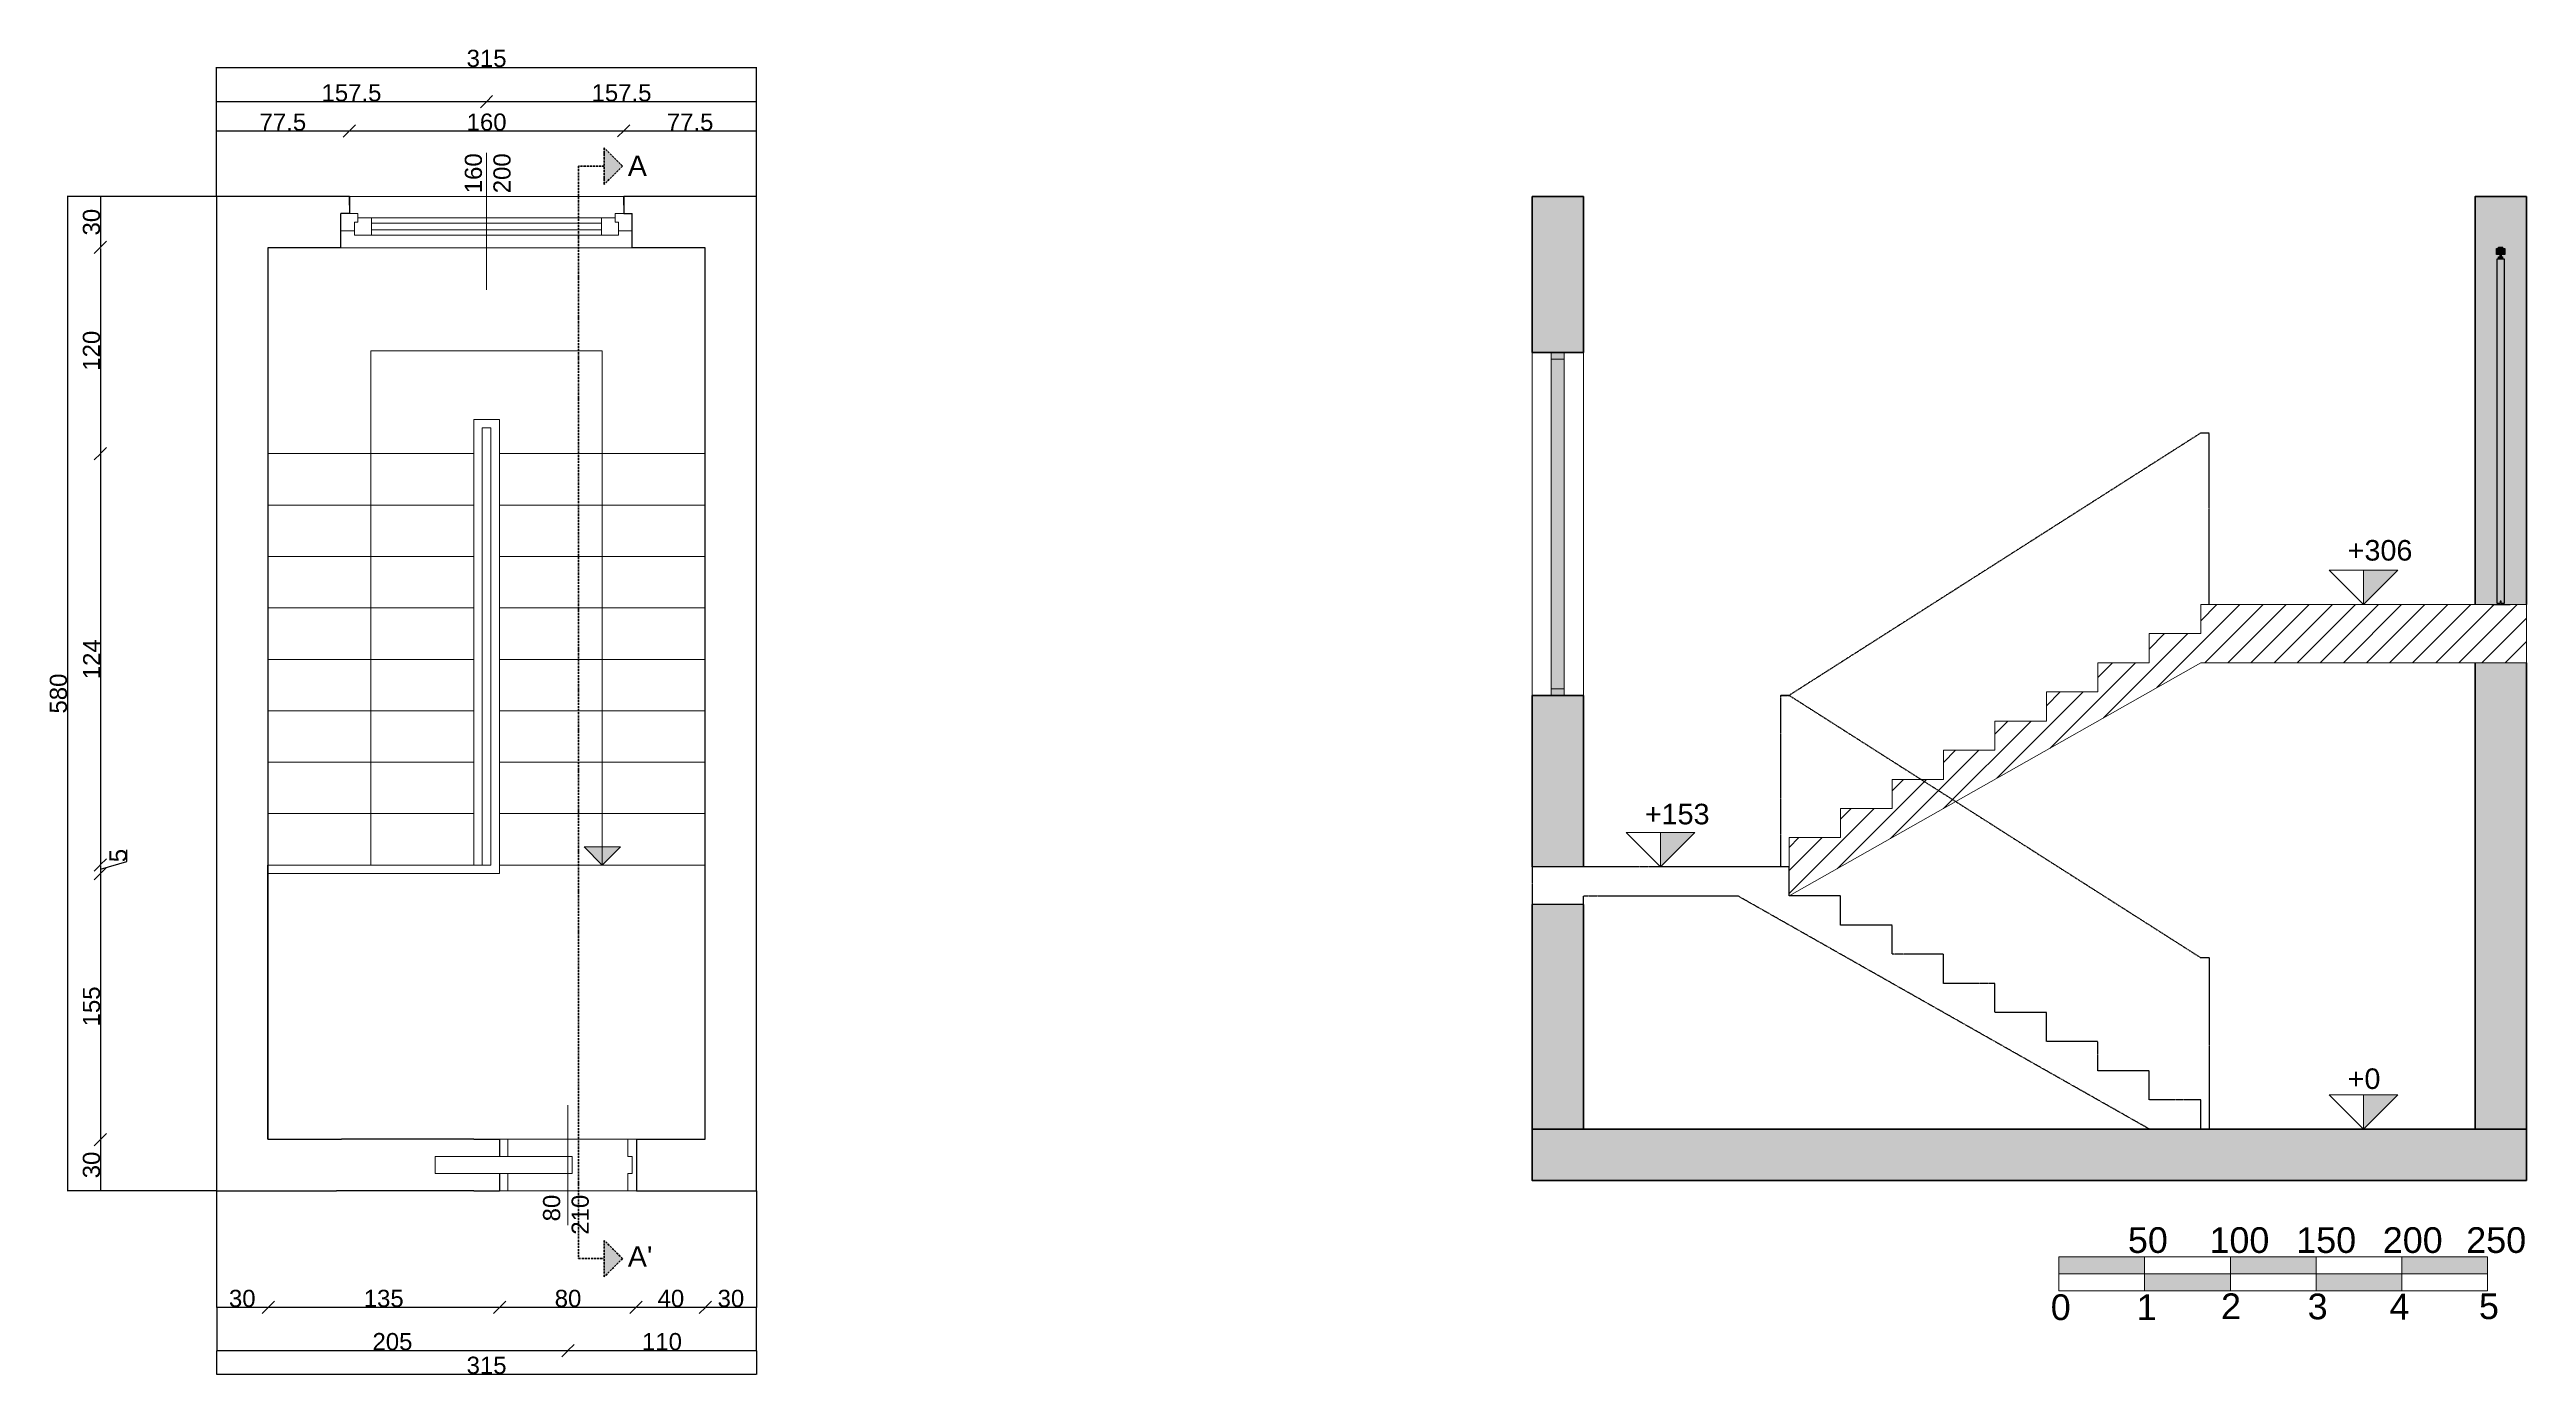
# Model space of a CAD drawing. Header units: millimetres. Extents: x -3181 to 118444, y -2683 to 27005.
# Drawn here: x -3181 to 11265, y 12368 to 20097 of the extents above; entities that cross this region are included whole.
import ezdxf

# ---------------------------------------------------------------- set-up
doc = ezdxf.new("R2010")
doc.units = ezdxf.units.MM
doc.linetypes.add('ACAD_ISO10W100', pattern=[18, 12, -3, 0, -3])
doc.linetypes.add('JIS_02_0.7', pattern=[1.35, 0.75, -0.6])
doc.layers.get('0').update_dxf_attribs({"lineweight": 9})
for name, color, linetype in [('ECLISSE', 7, 'Continuous'), ('porte', 42, 'Continuous'), ('solid', 9, 'Continuous'), ('tratteggiata', 7, 'JIS_02_0.7'), ('vetro', 140, 'Continuous')]:
    doc.layers.add(name, color=color, linetype=linetype)
for name, color, linetype, lineweight in [('linee di sezione', 201, 'ACAD_ISO10W100', 35), ('muri grandi', 7, 'Continuous', 40), ('muri medi 50', 7, 'Continuous', 30)]:
    doc.layers.add(name, color=color, linetype=linetype, lineweight=lineweight)
doc.styles.get("Standard").update_dxf_attribs({"font": 'arial.ttf'})
doc.dimstyles.new('ISO-25', dxfattribs={"dimtxt": 2.5, "dimasz": 2.5, "dimexe": 1.25, "dimexo": 0.625, "dimtad": 1, "dimtxsty": 'Standard', "dimcen": 2.5, "dimadec": 0, "dimazin": 0, "dimtfac": 1, "dimtmove": 0, "dimatfit": 3, "dimfxl": 1, "dimarcsym": 0})

# ---------------------------------------------------------------- blocks, each defined once
blk = doc.blocks.new('*D1')
at = {"color": 0, "lineweight": -2, "transparency": 16777216}
for p, q in [((-2208, 19240), (-2886, 19240)), ((-2884, 19237), (-2884, 18942)), ((-2885, 18940), (-2886, 18940))]:
    blk.add_line(p, q, dxfattribs=at)
at = {"color": 0, "transparency": 16777216}
for points in [[(-2885, 19237), (-2884, 19237), (-2884, 19240)], [(-2885, 18942), (-2884, 18942), (-2884, 18940)]]:
    blk.add_solid(points, dxfattribs=at)
at = {"layer": 'Defpoints', "color": 0, "transparency": 16777216}
for p in [(-2207, 19240), (-2884, 18940), (-2884, 18940)]:
    blk.add_point(p, dxfattribs=at)
at = {"color": 0, "transparency": 16777216, "insert": (-2936, 19090), "char_height": 2.5, "attachment_point": 5, "rotation": 90}
blk.add_mtext('{\\H40x;30}', dxfattribs=at)
blk = doc.blocks.new('*D2')
at = {"color": 0, "lineweight": -2, "transparency": 16777216}
for p, q in [((-2884, 18940), (-2883, 18940)), ((-2884, 18937), (-2884, 17742)), ((-2884, 17740), (-2883, 17740))]:
    blk.add_line(p, q, dxfattribs=at)
at = {"color": 0, "transparency": 16777216}
for points in [[(-2885, 18937), (-2884, 18937), (-2884, 18940)], [(-2885, 17742), (-2884, 17742), (-2884, 17740)]]:
    blk.add_solid(points, dxfattribs=at)
at = {"layer": 'Defpoints', "color": 0, "transparency": 16777216}
for p in [(-2884, 18940), (-2884, 17740), (-2884, 17740)]:
    blk.add_point(p, dxfattribs=at)
at = {"color": 0, "transparency": 16777216, "insert": (-2936, 18340), "char_height": 2.5, "attachment_point": 5, "rotation": 90}
blk.add_mtext('{\\H40x;120}', dxfattribs=at)
blk = doc.blocks.new('*D3')
at = {"color": 0, "lineweight": -2, "transparency": 16777216}
for p, q in [((-2884, 15315), (-2730, 15361)), ((-2884, 15340), (-2883, 15340)), ((-2884, 15337), (-2884, 15292)), ((-2730, 15361), (-2730, 15429)), ((-2884, 15290), (-2883, 15290))]:
    blk.add_line(p, q, dxfattribs=at)
at = {"color": 0, "transparency": 16777216}
for points in [[(-2885, 15337), (-2884, 15337), (-2884, 15340)], [(-2885, 15292), (-2884, 15292), (-2884, 15290)]]:
    blk.add_solid(points, dxfattribs=at)
at = {"layer": 'Defpoints', "color": 0, "transparency": 16777216}
for p in [(-2884, 15340), (-2884, 15290), (-2884, 15290)]:
    blk.add_point(p, dxfattribs=at)
at = {"color": 0, "transparency": 16777216, "insert": (-2781, 15395), "char_height": 2.5, "attachment_point": 5, "rotation": 90}
blk.add_mtext('{\\H40x;5}', dxfattribs=at)
blk = doc.blocks.new('*D4')
at = {"color": 0, "lineweight": -2, "transparency": 16777216}
for p, q in [((-2884, 15290), (-2883, 15290)), ((-2884, 15287), (-2884, 13742)), ((-2884, 13740), (-2883, 13740))]:
    blk.add_line(p, q, dxfattribs=at)
at = {"color": 0, "transparency": 16777216}
for points in [[(-2885, 15287), (-2884, 15287), (-2884, 15290)], [(-2885, 13742), (-2884, 13742), (-2884, 13740)]]:
    blk.add_solid(points, dxfattribs=at)
at = {"layer": 'Defpoints', "color": 0, "transparency": 16777216}
for p in [(-2884, 15290), (-2884, 13740), (-2884, 13740)]:
    blk.add_point(p, dxfattribs=at)
at = {"color": 0, "transparency": 16777216, "insert": (-2936, 14515), "char_height": 2.5, "width": 36.52, "attachment_point": 5, "rotation": 90}
blk.add_mtext('{\\H40x;155}', dxfattribs=at)
blk = doc.blocks.new('*D5')
at = {"color": 0, "lineweight": -2, "transparency": 16777216}
for p, q in [((943, 13439), (943, 12758)), ((643, 12760), (643, 12761)), ((645, 12760), (940, 12760))]:
    blk.add_line(p, q, dxfattribs=at)
at = {"color": 0, "transparency": 16777216}
for points in [[(645, 12760), (645, 12759), (643, 12760)], [(940, 12760), (940, 12759), (943, 12760)]]:
    blk.add_solid(points, dxfattribs=at)
at = {"layer": 'Defpoints', "color": 0, "transparency": 16777216}
for p in [(943, 13440), (643, 12760), (943, 12760)]:
    blk.add_point(p, dxfattribs=at)
at = {"color": 0, "transparency": 16777216, "insert": (793, 12811), "char_height": 2.5, "attachment_point": 5}
blk.add_mtext('{\\H40x;30}', dxfattribs=at)
blk = doc.blocks.new('*D6')
at = {"color": 0, "lineweight": -2, "transparency": 16777216}
for p, q in [((-2207, 13439), (-2207, 12758)), ((-2205, 12760), (-1910, 12760)), ((-1907, 12760), (-1907, 12761))]:
    blk.add_line(p, q, dxfattribs=at)
at = {"color": 0, "transparency": 16777216}
for points in [[(-2205, 12760), (-2205, 12759), (-2207, 12760)], [(-1910, 12760), (-1910, 12759), (-1907, 12760)]]:
    blk.add_solid(points, dxfattribs=at)
at = {"layer": 'Defpoints', "color": 0, "transparency": 16777216}
for p in [(-2207, 13440), (-1907, 12760), (-1907, 12760)]:
    blk.add_point(p, dxfattribs=at)
at = {"color": 0, "transparency": 16777216, "insert": (-2057, 12811), "char_height": 2.5, "attachment_point": 5}
blk.add_mtext('{\\H40x;30}', dxfattribs=at)
blk = doc.blocks.new('*D7')
at = {"color": 0, "lineweight": -2, "transparency": 16777216}
for p, q in [((-2207, 19622), (-2207, 19623)), ((-2205, 19622), (-1435, 19622)), ((-1432, 19622), (-1432, 19623))]:
    blk.add_line(p, q, dxfattribs=at)
at = {"color": 0, "transparency": 16777216}
for points in [[(-2205, 19622), (-2205, 19621), (-2207, 19622)], [(-1435, 19622), (-1435, 19621), (-1432, 19622)]]:
    blk.add_solid(points, dxfattribs=at)
at = {"layer": 'Defpoints', "color": 0, "transparency": 16777216}
for p in [(-2207, 19622), (-1432, 19622), (-1432, 19622)]:
    blk.add_point(p, dxfattribs=at)
at = {"color": 0, "transparency": 16777216, "insert": (-1820, 19673), "char_height": 2.5, "attachment_point": 5}
blk.add_mtext('{\\H40x;77.5}', dxfattribs=at)
blk = doc.blocks.new('*D8')
at = {"color": 0, "lineweight": -2, "transparency": 16777216}
for p, q in [((-1432, 19622), (-1432, 19623)), ((-1430, 19622), (165, 19622)), ((168, 19622), (168, 19623))]:
    blk.add_line(p, q, dxfattribs=at)
at = {"color": 0, "transparency": 16777216}
for points in [[(-1430, 19622), (-1430, 19621), (-1432, 19622)], [(165, 19622), (165, 19621), (168, 19622)]]:
    blk.add_solid(points, dxfattribs=at)
at = {"layer": 'Defpoints', "color": 0, "transparency": 16777216}
for p in [(-1432, 19622), (168, 19622), (168, 19622)]:
    blk.add_point(p, dxfattribs=at)
at = {"color": 0, "transparency": 16777216, "insert": (-632, 19673), "char_height": 2.5, "attachment_point": 5}
blk.add_mtext('{\\H40x;160}', dxfattribs=at)
blk = doc.blocks.new('*D9')
at = {"color": 0, "lineweight": -2, "transparency": 16777216}
for p, q in [((168, 19622), (168, 19623)), ((170, 19622), (940, 19622)), ((943, 19240), (943, 19623))]:
    blk.add_line(p, q, dxfattribs=at)
at = {"color": 0, "transparency": 16777216}
for points in [[(170, 19622), (170, 19621), (168, 19622)], [(940, 19622), (940, 19621), (943, 19622)]]:
    blk.add_solid(points, dxfattribs=at)
at = {"layer": 'Defpoints', "color": 0, "transparency": 16777216}
for p in [(168, 19622), (943, 19622), (943, 19240)]:
    blk.add_point(p, dxfattribs=at)
at = {"color": 0, "transparency": 16777216, "insert": (555, 19673), "char_height": 2.5, "attachment_point": 5}
blk.add_mtext('{\\H40x;77.5}', dxfattribs=at)
blk = doc.blocks.new('*D10')
at = {"color": 0, "lineweight": -2, "transparency": 16777216}
for p, q in [((-2207, 19622), (-2207, 19794)), ((-2205, 19793), (-635, 19793)), ((-632, 19793), (-632, 19794))]:
    blk.add_line(p, q, dxfattribs=at)
at = {"color": 0, "transparency": 16777216}
for points in [[(-2205, 19793), (-2205, 19792), (-2207, 19793)], [(-635, 19793), (-635, 19792), (-632, 19793)]]:
    blk.add_solid(points, dxfattribs=at)
at = {"layer": 'Defpoints', "color": 0, "transparency": 16777216}
for p in [(-632, 19793), (-632, 19793), (-2207, 19622)]:
    blk.add_point(p, dxfattribs=at)
at = {"color": 0, "transparency": 16777216, "insert": (-1420, 19844), "char_height": 2.5, "attachment_point": 5}
blk.add_mtext('{\\H40x;157.5}', dxfattribs=at)
blk = doc.blocks.new('*D11')
at = {"color": 0, "lineweight": -2, "transparency": 16777216}
for p, q in [((-632, 19793), (-632, 19794)), ((-630, 19793), (940, 19793)), ((943, 19240), (943, 19794))]:
    blk.add_line(p, q, dxfattribs=at)
at = {"color": 0, "transparency": 16777216}
for points in [[(-630, 19793), (-630, 19792), (-632, 19793)], [(940, 19793), (940, 19792), (943, 19793)]]:
    blk.add_solid(points, dxfattribs=at)
at = {"layer": 'Defpoints', "color": 0, "transparency": 16777216}
for p in [(-632, 19793), (943, 19793), (943, 19240)]:
    blk.add_point(p, dxfattribs=at)
at = {"color": 0, "transparency": 16777216, "insert": (155, 19844), "char_height": 2.5, "attachment_point": 5}
blk.add_mtext('{\\H40x;157.5}', dxfattribs=at)
blk = doc.blocks.new('*D12')
at = {"color": 0, "lineweight": -2, "transparency": 16777216}
for p, q in [((-2207, 19240), (-2207, 19994)), ((-2205, 19993), (940, 19993)), ((943, 19240), (943, 19994))]:
    blk.add_line(p, q, dxfattribs=at)
at = {"color": 0, "transparency": 16777216}
for points in [[(-2205, 19994), (-2205, 19993), (-2207, 19993)], [(940, 19994), (940, 19993), (943, 19993)]]:
    blk.add_solid(points, dxfattribs=at)
at = {"layer": 'Defpoints', "color": 0, "transparency": 16777216}
for p in [(943, 19993), (-2207, 19240), (943, 19240)]:
    blk.add_point(p, dxfattribs=at)
at = {"color": 0, "transparency": 16777216, "insert": (-632, 20045), "char_height": 2.5, "attachment_point": 5}
blk.add_mtext('{\\H40x;315}', dxfattribs=at)
blk = doc.blocks.new('*D13')
at = {"color": 0, "lineweight": -2, "transparency": 16777216}
for p, q in [((-2884, 17740), (-2883, 17740)), ((-2884, 17737), (-2884, 15342)), ((-2884, 15340), (-2883, 15340))]:
    blk.add_line(p, q, dxfattribs=at)
at = {"color": 0, "transparency": 16777216}
for points in [[(-2885, 17737), (-2884, 17737), (-2884, 17740)], [(-2885, 15342), (-2884, 15342), (-2884, 15340)]]:
    blk.add_solid(points, dxfattribs=at)
at = {"layer": 'Defpoints', "color": 0, "transparency": 16777216}
for p in [(-2884, 17740), (-2884, 15340), (-2884, 15340)]:
    blk.add_point(p, dxfattribs=at)
at = {"color": 0, "transparency": 16777216, "insert": (-2935, 16540), "char_height": 2.5, "attachment_point": 5, "rotation": 90}
blk.add_mtext('{\\H40x;124}', dxfattribs=at)
blk = doc.blocks.new('*D14')
at = {"color": 0, "lineweight": -2, "transparency": 16777216}
for p, q in [((-2884, 13740), (-2883, 13740)), ((-2884, 13737), (-2884, 13442)), ((-2208, 13440), (-2886, 13440))]:
    blk.add_line(p, q, dxfattribs=at)
at = {"color": 0, "transparency": 16777216}
for points in [[(-2885, 13737), (-2884, 13737), (-2884, 13740)], [(-2885, 13442), (-2884, 13442), (-2884, 13440)]]:
    blk.add_solid(points, dxfattribs=at)
at = {"layer": 'Defpoints', "color": 0, "transparency": 16777216}
for p in [(-2884, 13740), (-2884, 13440), (-2207, 13440)]:
    blk.add_point(p, dxfattribs=at)
at = {"color": 0, "transparency": 16777216, "insert": (-2936, 13590), "char_height": 2.5, "attachment_point": 5, "rotation": 90}
blk.add_mtext('{\\H40x;30}', dxfattribs=at)
blk = doc.blocks.new('*D15')
at = {"color": 0, "lineweight": -2, "transparency": 16777216}
for p, q in [((-1907, 12760), (-1907, 12761)), ((-1905, 12760), (-560, 12760)), ((-557, 12760), (-557, 12761))]:
    blk.add_line(p, q, dxfattribs=at)
at = {"color": 0, "transparency": 16777216}
for points in [[(-1905, 12760), (-1905, 12759), (-1907, 12760)], [(-560, 12760), (-560, 12759), (-557, 12760)]]:
    blk.add_solid(points, dxfattribs=at)
at = {"layer": 'Defpoints', "color": 0, "transparency": 16777216}
for p in [(-1907, 12760), (-557, 12760), (-557, 12760)]:
    blk.add_point(p, dxfattribs=at)
at = {"color": 0, "transparency": 16777216, "insert": (-1232, 12811), "char_height": 2.5, "attachment_point": 5}
blk.add_mtext('{\\H40x;135}', dxfattribs=at)
blk = doc.blocks.new('*D16')
at = {"color": 0, "lineweight": -2, "transparency": 16777216}
for p, q in [((-557, 12760), (-557, 12761)), ((-555, 12760), (240, 12760)), ((243, 12760), (243, 12761))]:
    blk.add_line(p, q, dxfattribs=at)
at = {"color": 0, "transparency": 16777216}
for points in [[(-555, 12760), (-555, 12759), (-557, 12760)], [(240, 12760), (240, 12759), (243, 12760)]]:
    blk.add_solid(points, dxfattribs=at)
at = {"layer": 'Defpoints', "color": 0, "transparency": 16777216}
for p in [(-557, 12760), (243, 12760), (243, 12760)]:
    blk.add_point(p, dxfattribs=at)
at = {"color": 0, "transparency": 16777216, "insert": (-157, 12811), "char_height": 2.5, "attachment_point": 5}
blk.add_mtext('{\\H40x;80}', dxfattribs=at)
blk = doc.blocks.new('*D17')
at = {"color": 0, "lineweight": -2, "transparency": 16777216}
for p, q in [((243, 12760), (243, 12761)), ((245, 12760), (640, 12760)), ((643, 12760), (643, 12761))]:
    blk.add_line(p, q, dxfattribs=at)
at = {"color": 0, "transparency": 16777216}
for points in [[(245, 12760), (245, 12759), (243, 12760)], [(640, 12760), (640, 12759), (643, 12760)]]:
    blk.add_solid(points, dxfattribs=at)
at = {"layer": 'Defpoints', "color": 0, "transparency": 16777216}
for p in [(243, 12760), (643, 12760), (643, 12760)]:
    blk.add_point(p, dxfattribs=at)
at = {"color": 0, "transparency": 16777216, "insert": (443, 12811), "char_height": 2.5, "attachment_point": 5}
blk.add_mtext('{\\H40x;40}', dxfattribs=at)
blk = doc.blocks.new('*D89')
at = {"color": 0, "lineweight": -2, "transparency": 16777216}
for p, q in [((-2208, 19240), (-3078, 19240)), ((-3077, 19237), (-3077, 13442)), ((-2208, 13440), (-3078, 13440))]:
    blk.add_line(p, q, dxfattribs=at)
at = {"color": 0, "transparency": 16777216}
for points in [[(-3078, 19237), (-3077, 19237), (-3077, 19240)], [(-3078, 13442), (-3077, 13442), (-3077, 13440)]]:
    blk.add_solid(points, dxfattribs=at)
at = {"layer": 'Defpoints', "color": 0, "transparency": 16777216}
for p in [(-2207, 19240), (-3077, 13440), (-2207, 13440)]:
    blk.add_point(p, dxfattribs=at)
at = {"color": 0, "transparency": 16777216, "insert": (-3129, 16340), "char_height": 2.5, "attachment_point": 5, "rotation": 90}
blk.add_mtext('{\\H40x;580}', dxfattribs=at)
blk = doc.blocks.new('*D90')
at = {"color": 0, "lineweight": -2, "transparency": 16777216}
for p, q in [((-2205, 12758), (-2205, 12506)), ((-2202, 12507), (-160, 12507)), ((-157, 12508), (-157, 12508))]:
    blk.add_line(p, q, dxfattribs=at)
at = {"color": 0, "transparency": 16777216}
for points in [[(-2202, 12507), (-2202, 12507), (-2205, 12507)], [(-160, 12507), (-160, 12507), (-157, 12507)]]:
    blk.add_solid(points, dxfattribs=at)
at = {"layer": 'Defpoints', "color": 0, "transparency": 16777216}
for p in [(-2205, 12759), (-157, 12507), (-157, 12507)]:
    blk.add_point(p, dxfattribs=at)
at = {"color": 0, "transparency": 16777216, "insert": (-1181, 12559), "char_height": 2.5, "attachment_point": 5}
blk.add_mtext('{\\H40x;205}', dxfattribs=at)
blk = doc.blocks.new('*D91')
at = {"color": 0, "lineweight": -2, "transparency": 16777216}
for p, q in [((940, 12759), (940, 12506)), ((-157, 12508), (-157, 12508)), ((-155, 12507), (938, 12507))]:
    blk.add_line(p, q, dxfattribs=at)
at = {"color": 0, "transparency": 16777216}
for points in [[(-155, 12507), (-155, 12507), (-157, 12507)], [(938, 12507), (938, 12507), (940, 12507)]]:
    blk.add_solid(points, dxfattribs=at)
at = {"layer": 'Defpoints', "color": 0, "transparency": 16777216}
for p in [(940, 12760), (-157, 12507), (940, 12507)]:
    blk.add_point(p, dxfattribs=at)
at = {"color": 0, "transparency": 16777216, "insert": (391, 12559), "char_height": 2.5, "attachment_point": 5}
blk.add_mtext('{\\H40x;110}', dxfattribs=at)
blk = doc.blocks.new('*D92')
at = {"color": 0, "lineweight": -2, "transparency": 16777216}
for p, q in [((-2207, 12506), (-2207, 12368)), ((943, 12506), (943, 12368)), ((-2205, 12369), (940, 12369))]:
    blk.add_line(p, q, dxfattribs=at)
at = {"color": 0, "transparency": 16777216}
for points in [[(-2205, 12370), (-2205, 12369), (-2207, 12369)], [(940, 12370), (940, 12369), (943, 12369)]]:
    blk.add_solid(points, dxfattribs=at)
at = {"layer": 'Defpoints', "color": 0, "transparency": 16777216}
for p in [(-2207, 12507), (943, 12507), (943, 12369)]:
    blk.add_point(p, dxfattribs=at)
at = {"color": 0, "transparency": 16777216, "insert": (-632, 12421), "char_height": 2.5, "attachment_point": 5}
blk.add_mtext('{\\H40x;315}', dxfattribs=at)

msp = doc.modelspace()

# ---------------------------------------------------------------- hatches: boundary and pattern name
h = msp.add_hatch(color=256)
h.dxf.hatch_style = 1
h.paths.add_polyline_path([(11139.291, 18936.597), (11091.291, 18936.597), (11091.291, 18901.097), (11122.466, 18901.097), (11139.291, 18901.097)])
h.paths.add_polyline_path([(11127.791, 18944.597), (11116.291, 18944.597), (11102.791, 18944.597), (11102.791, 18936.597), (11127.791, 18936.597)])
h.paths.add_polyline_path([(11119.291, 18901.097), (11111.291, 18901.097), (11111.291, 18888.597), (11119.291, 18888.597)])
h.paths.add_polyline_path([(11127.791, 18888.597), (11102.791, 18888.597), (11102.791, 18876.597), (11127.791, 18876.597)])
h = msp.add_hatch(color=256)
h.dxf.hatch_style = 1
h.paths.add_polyline_path([(10515.291, 17059.597), (10315.291, 17059.597), (10315.291, 16859.597)])
h = msp.add_hatch()
h.set_pattern_fill('ANSI31', color=256, scale=30)
h.set_pattern_definition([(45, (-33708.18, 1305.98), (-67.35192, 67.35192), [])])
h.paths.add_polyline_path([(11265.291, 16859.597), (9365.291, 16859.597), (9365.291, 16689.597), (9065.291, 16689.597), (9065.291, 16519.597), (8765.291, 16519.597), (8765.291, 16349.597), (8465.291, 16349.597), (8465.291, 16179.597), (8165.291, 16179.597), (8165.291, 16009.597), (7865.291, 16009.597), (7865.291, 15839.597), (7733.918, 15839.597), (7936.917, 15710.185), (9365.291, 16519.597), (11265.291, 16519.597)])
h.paths.add_polyline_path([(7936.917, 15710.185), (7733.918, 15839.597), (7565.291, 15839.597), (7565.291, 15669.597), (7265.291, 15669.597), (7265.291, 15499.597), (6965.291, 15499.597), (6965.291, 15329.597), (6965.291, 15159.597)])
h = msp.add_hatch(color=256)
h.dxf.hatch_style = 1
h.paths.add_polyline_path([(6415.291, 15529.597), (6215.291, 15529.597), (6215.291, 15329.597)])
h = msp.add_hatch(color=256)
h.dxf.hatch_style = 1
h.paths.add_polyline_path([(42.727, 15339.597), (148.793, 15445.663), (42.727, 15445.663), (-63.339, 15445.663)])
h = msp.add_hatch(color=256)
h.dxf.hatch_style = 1
h.paths.add_polyline_path([(10515.291, 13999.597), (10315.291, 13999.597), (10315.291, 13799.597)])
h = msp.add_hatch(color=256)
h.dxf.hatch_style = 1
h.paths.add_polyline_path([(9038.491, 13055.007), (8538.491, 13055.007), (8538.491, 12955.007), (9038.491, 12955.007)])
h.paths.add_polyline_path([(9538.491, 12955.007), (9038.491, 12955.007), (9038.491, 12855.007), (9538.491, 12855.007)])
h.paths.add_polyline_path([(10038.491, 13055.007), (9538.491, 13055.007), (9538.491, 12955.007), (10038.491, 12955.007)])
h.paths.add_polyline_path([(10538.491, 12955.007), (10038.491, 12955.007), (10038.491, 12855.007), (10538.491, 12855.007)])
h.paths.add_polyline_path([(11038.491, 13055.007), (10538.491, 13055.007), (10538.491, 12955.007), (11038.491, 12955.007)])
at = {"layer": 'linee di sezione'}
h = msp.add_hatch(color=256, dxfattribs=at)
h.dxf.hatch_style = 1
h.paths.add_polyline_path([(160.711, 19416.702), (54.645, 19522.768), (54.645, 19416.702), (54.645, 19310.636)])
h = msp.add_hatch(color=256, dxfattribs=at)
h.dxf.hatch_style = 1
h.paths.add_polyline_path([(160.711, 13044.037), (54.645, 13150.103), (54.645, 13044.037), (54.645, 12937.971)])
at = {"layer": 'porte'}
h = msp.add_hatch(color=256, dxfattribs=at)
h.dxf.hatch_style = 1
h.paths.add_polyline_path([(11095.291, 18876.597), (11095.291, 16864.597), (11111.991, 16864.597), (11111.991, 16879.607), (11118.591, 16879.607), (11118.591, 16864.597), (11135.291, 16864.597), (11135.291, 18876.597)])
h = msp.add_hatch(color=256, dxfattribs=at)
h.dxf.hatch_style = 1
h.paths.add_polyline_path([(5577.176, 18329.597), (5577.176, 18291.482), (5653.406, 18291.482), (5653.406, 18329.597)])
h.paths.add_polyline_path([(5653.406, 16329.597), (5653.406, 16367.711), (5577.176, 16367.711), (5577.176, 16329.597)])
at = {"layer": 'solid'}
h = msp.add_hatch(color=256, dxfattribs=at)
h.dxf.hatch_style = 1
h.paths.add_polyline_path([(5465.291, 18329.597), (5765.291, 18329.597), (5765.291, 19239.597), (5465.291, 19239.597)])
h.paths.add_polyline_path([(5765.291, 16329.597), (5465.291, 16329.597), (5465.291, 15329.597), (5765.291, 15329.597)])
h.paths.add_polyline_path([(5465.291, 13799.597), (5765.291, 13799.597), (5765.291, 15109.597), (5465.291, 15109.597)])
h.paths.add_polyline_path([(11265.291, 13499.597), (11265.291, 13799.597), (10965.291, 13799.597), (9365.291, 13799.597), (9065.291, 13799.597), (5465.291, 13799.597), (5465.291, 13499.597)])
h = msp.add_hatch(color=256, dxfattribs=at)
h.dxf.hatch_style = 1
h.paths.add_polyline_path([(10965.291, 16859.597), (11265.291, 16859.597), (11265.291, 19239.597), (10965.291, 19239.597)])
h.paths.add_polyline_path([(11111.991, 16864.597), (11111.991, 16879.607), (11118.591, 16879.607), (11118.591, 16864.597), (11135.291, 16864.597), (11135.291, 18876.597), (11095.291, 18876.597), (11095.291, 16864.597)], flags=16)
h = msp.add_hatch(color=256, dxfattribs=at)
h.dxf.hatch_style = 1
h.paths.add_polyline_path([(11265.291, 16519.597), (10965.291, 16519.597), (10965.291, 13799.597), (11265.291, 13799.597)])
at = {"layer": 'vetro'}
h = msp.add_hatch(color=256, dxfattribs=at)
h.dxf.hatch_style = 1
h.paths.add_polyline_path([(5653.406, 18291.482), (5577.176, 18291.482), (5577.176, 16367.711), (5653.406, 16367.711)])

# ---------------------------------------------------------------- linework, layer by layer
for p, q in [((-1382.273, 19139.597), (-1432.273, 19139.597)), ((-1382.273, 19089.597), (-1402.273, 19089.597)), ((-1402.273, 19089.597), (-1402.273, 19039.597)), ((-1382.273, 19139.597), (-1382.273, 19089.597)), ((-1382.273, 19114.597), (117.727, 19114.597)), ((-1302.273, 19114.597), (-1302.273, 19014.597)), ((-1302.273, 19084.597), (37.727, 19084.597)), ((37.727, 19114.597), (37.727, 19014.597)), ((117.727, 19139.597), (117.727, 19089.597)), ((117.727, 19139.597), (167.727, 19139.597)), ((117.727, 19089.597), (137.727, 19089.597)), ((137.727, 19089.597), (137.727, 19039.597)), ((-1402.273, 19039.597), (-1482.273, 19039.597)), ((-1402.273, 19039.597), (-1402.273, 19014.597)), ((-1402.273, 19014.597), (137.727, 19014.597)), ((-1302.273, 19044.597), (37.727, 19044.597)), ((137.727, 19039.597), (217.727, 19039.597)), ((137.727, 19039.597), (137.727, 19014.597)), ((-1307.273, 15339.597), (-1307.273, 18339.597)), ((-1307.273, 18339.597), (42.727, 18339.597)), ((42.727, 18339.597), (42.727, 15339.597)), ((-557.273, 17939.597), (-707.273, 17939.597)), ((-707.273, 17939.597), (-707.273, 17739.597)), ((-557.273, 15289.597), (-557.273, 17939.597)), ((-657.273, 15339.597), (-657.273, 17889.597)), ((-657.273, 17889.597), (-607.273, 17889.597)), ((-607.273, 17889.597), (-607.273, 15339.597)), ((-707.273, 17739.597), (-1907.273, 17739.597)), ((-707.273, 17439.597), (-707.273, 17739.597)), ((642.727, 17739.597), (-557.273, 17739.597)), ((-707.273, 17439.597), (-1907.273, 17439.597)), ((-707.273, 17139.597), (-707.273, 17439.597)), ((642.727, 17439.597), (-557.273, 17439.597)), ((-707.273, 17139.597), (-1907.273, 17139.597)), ((-707.273, 16839.597), (-707.273, 17139.597)), ((642.727, 17139.597), (-557.273, 17139.597)), ((-707.273, 16539.597), (-1907.273, 16539.597)), ((-707.273, 16239.597), (-707.273, 16539.597)), ((642.727, 16539.597), (-557.273, 16539.597)), ((-707.273, 16239.597), (-1907.273, 16239.597)), ((-707.273, 15939.597), (-707.273, 16239.597)), ((642.727, 16239.597), (-557.273, 16239.597)), ((-1907.273, 15939.597), (-707.273, 15939.597)), ((-707.273, 15939.597), (-707.273, 15639.597)), ((-557.273, 15939.597), (642.727, 15939.597)), ((-707.273, 15639.597), (-1907.273, 15639.597)), ((-707.273, 15339.597), (-707.273, 15639.597)), ((642.727, 15639.597), (-557.273, 15639.597)), ((-1907.273, 15339.597), (-707.273, 15339.597)), ((-707.273, 15339.597), (-607.273, 15339.597)), ((-557.273, 15339.597), (642.727, 15339.597)), ((-557.273, 13739.597), (242.727, 13739.597)), ((-507.273, 13739.597), (-507.273, 13639.597)), ((242.727, 13739.597), (192.727, 13739.597)), ((192.727, 13739.597), (192.727, 13639.597)), ((-132.273, 13639.597), (-932.273, 13639.597)), ((-932.273, 13639.597), (-932.273, 13539.597)), ((-557.273, 13639.597), (-507.273, 13639.597)), ((-132.273, 13539.597), (-132.273, 13639.597)), ((192.727, 13639.597), (217.727, 13639.597)), ((217.727, 13639.597), (217.727, 13539.597)), ((-932.273, 13539.597), (-132.273, 13539.597)), ((-507.273, 13439.597), (-507.273, 13539.597)), ((217.727, 13539.597), (192.727, 13539.597)), ((192.727, 13539.597), (192.727, 13439.597))]:
    msp.add_line(p, q)
for points in [[(-632.273, 19494.597), (-632.273, 18694.597)], [(167.727, 19239.597), (-1432.273, 19239.597)], [(217.727, 18939.597), (-1482.273, 18939.597)], [(11122.466, 18901.097), (11091.291, 18901.097)], [(11095.291, 16864.597), (11095.291, 18876.597), (11135.291, 18876.597), (11135.291, 16864.597), (11118.591, 16864.597), (11118.591, 16879.607), (11111.991, 16879.607), (11111.991, 16864.597), (11095.291, 16864.597)], [(11122.466, 18901.097), (11139.291, 18901.097)], [(5465.291, 18329.597), (5465.291, 16329.597)], [(5577.176, 18329.597), (5577.176, 18291.482), (5653.406, 18291.482), (5653.406, 18329.597)], [(5577.176, 18291.482), (5577.176, 16367.711)], [(5653.406, 16367.711), (5653.406, 18291.482)], [(5765.291, 16329.597), (5765.291, 18329.597)], [(10315.291, 16859.597), (10115.291, 17059.597), (10315.291, 17059.597)], [(10315.291, 16859.597), (10315.291, 17059.597)], [(10315.291, 16859.597), (10515.291, 17059.597), (10315.291, 17059.597)], [(-707.273, 16539.597), (-707.273, 16839.597), (-1907.273, 16839.597)], [(642.727, 16539.597), (642.727, 16839.597), (-557.273, 16839.597)], [(9365.291, 16689.597), (9365.291, 16859.597), (10965.291, 16859.597)], [(10965.291, 16859.597), (11265.291, 16859.597)], [(10965.291, 16859.597), (11265.291, 16859.597)], [(11265.291, 16859.597), (11265.291, 16519.597)], [(9065.291, 16519.597), (9065.291, 16689.597), (9365.291, 16689.597)], [(7565.291, 15839.597), (7865.291, 15839.597), (7865.291, 16009.597), (8165.291, 16009.597), (8165.291, 16179.597), (8465.291, 16179.597), (8465.291, 16349.597), (8765.291, 16349.597), (8765.291, 16519.597), (9065.291, 16519.597)], [(9365.291, 16519.597), (7936.917, 15710.185)], [(9365.291, 16519.597), (11265.291, 16519.597)], [(5653.406, 16329.597), (5653.406, 16367.711), (5577.176, 16367.711), (5577.176, 16329.597)], [(5577.176, 16367.711), (5653.406, 16367.711)], [(7565.291, 15669.597), (7565.291, 15839.597)], [(7936.917, 15710.185), (6965.291, 15159.597)], [(7265.291, 15669.597), (7565.291, 15669.597)], [(7265.291, 15669.597), (7265.291, 15499.597)], [(6215.291, 15329.597), (6015.291, 15529.597), (6215.291, 15529.597)], [(6215.291, 15329.597), (6215.291, 15529.597)], [(6215.291, 15329.597), (6415.291, 15529.597), (6215.291, 15529.597)], [(6965.291, 15329.597), (6965.291, 15499.597), (7265.291, 15499.597)], [(42.727, 15339.597), (-63.339, 15445.663), (42.727, 15445.663)], [(42.727, 15339.597), (148.793, 15445.663), (42.727, 15445.663)], [(-557.273, 15289.597), (-1907.273, 15289.597)], [(-157.273, 13939.597), (-157.273, 13239.597)], [(10315.291, 13799.597), (10115.291, 13999.597), (10315.291, 13999.597)], [(10315.291, 13799.597), (10315.291, 13999.597)], [(10315.291, 13799.597), (10515.291, 13999.597), (10315.291, 13999.597)], [(11265.291, 13799.597), (10965.291, 13799.597)], [(11065.291, 13799.597), (11165.291, 13799.597)], [(-557.273, 13439.597), (242.727, 13439.597)], [(8538.491, 12955.007), (9038.491, 12955.007), (9038.491, 13055.007), (8538.491, 13055.007), (8538.491, 12955.007)], [(9038.491, 12955.007), (9538.491, 12955.007), (9538.491, 13055.007), (9038.491, 13055.007), (9038.491, 12955.007)], [(9538.491, 12955.007), (10038.491, 12955.007), (10038.491, 13055.007), (9538.491, 13055.007), (9538.491, 12955.007)], [(10038.491, 12955.007), (10538.491, 12955.007), (10538.491, 13055.007), (10038.491, 13055.007), (10038.491, 12955.007)], [(10538.491, 12955.007), (11038.491, 12955.007), (11038.491, 13055.007), (10538.491, 13055.007), (10538.491, 12955.007)], [(8538.491, 12855.007), (9038.491, 12855.007), (9038.491, 12955.007), (8538.491, 12955.007), (8538.491, 12855.007)], [(9038.491, 12855.007), (9538.491, 12855.007), (9538.491, 12955.007), (9038.491, 12955.007), (9038.491, 12855.007)], [(9538.491, 12855.007), (10038.491, 12855.007), (10038.491, 12955.007), (9538.491, 12955.007), (9538.491, 12855.007)], [(10038.491, 12855.007), (10538.491, 12855.007), (10538.491, 12955.007), (10038.491, 12955.007), (10038.491, 12855.007)], [(10538.491, 12855.007), (11038.491, 12855.007), (11038.491, 12955.007), (10538.491, 12955.007), (10538.491, 12855.007)], [(-1941.379, 12723.523), (-1906.023, 12758.878)], [(-1904.773, 12760.336), (-1869.418, 12795.692)], [(-591.379, 12723.523), (-556.023, 12758.878)], [(-554.773, 12760.336), (-519.418, 12795.692)], [(203.621, 12723.523), (238.977, 12758.878)], [(240.227, 12760.336), (275.582, 12795.692)], [(608.621, 12723.523), (643.977, 12758.878)], [(645.227, 12760.336), (680.582, 12795.692)], [(-193.879, 12470.208), (-158.523, 12505.563)], [(-157.273, 12507.022), (-121.918, 12542.377)]]:
    msp.add_lwpolyline(points)
at = {"layer": 'ECLISSE'}
for p, q in [((11091.291, 18901.097), (11091.291, 18936.597)), ((11091.291, 18936.597), (11139.291, 18936.597)), ((11102.791, 18944.597), (11116.291, 18944.597)), ((11102.791, 18936.597), (11102.791, 18944.597)), ((11116.291, 18944.597), (11127.791, 18944.597)), ((11127.791, 18936.597), (11127.791, 18944.597)), ((11139.291, 18936.597), (11139.291, 18901.097)), ((11102.791, 18876.597), (11102.791, 18888.597)), ((11102.791, 18888.597), (11127.791, 18888.597)), ((11111.291, 18888.597), (11111.291, 18901.097)), ((11119.291, 18888.597), (11119.291, 18901.097)), ((11127.791, 18876.597), (11127.791, 18888.597))]:
    msp.add_line(p, q, dxfattribs=at)
at = {"layer": 'ECLISSE', "color": 7}
msp.add_line((11061.291, 16859.597), (11169.291, 16859.597), dxfattribs=at)
at = {"layer": 'linee di sezione'}
for points in [[(160.711, 19416.702), (54.645, 19522.768), (54.645, 19416.702)], [(54.645, 19416.702), (-95.355, 19416.702), (-95.355, 13044.037), (54.645, 13044.037)], [(160.711, 19416.702), (54.645, 19310.636), (54.645, 19416.702)], [(160.711, 13044.037), (54.645, 13150.103), (54.645, 13044.037)], [(160.711, 13044.037), (54.645, 12937.971), (54.645, 13044.037)]]:
    msp.add_lwpolyline(points, dxfattribs=at)
at = {"layer": 'muri grandi'}
for p, q in [((-1432.273, 19189.597), (-1432.273, 19239.597)), ((167.727, 19189.597), (167.727, 19239.597))]:
    msp.add_line(p, q, dxfattribs=at)
for points in [[(5465.291, 19239.597), (5465.291, 18329.597)], [(5465.291, 19239.597), (5765.291, 19239.597)], [(5765.291, 18329.597), (5765.291, 19239.597)], [(10965.291, 16859.597), (10965.291, 19239.597), (11265.291, 19239.597), (11265.291, 16859.597)], [(5765.291, 18329.597), (5465.291, 18329.597)], [(10965.291, 13799.597), (10965.291, 16519.597)], [(11265.291, 16519.597), (11265.291, 13799.597)], [(5465.291, 16329.597), (5465.291, 15329.597)], [(5765.291, 16329.597), (5465.291, 16329.597)], [(5765.291, 15329.597), (5765.291, 16329.597)], [(5465.291, 15109.597), (5465.291, 13799.597)], [(5765.291, 13799.597), (5765.291, 15109.597)], [(5465.291, 13799.597), (9065.291, 13799.597)], [(5465.291, 13799.597), (5465.291, 13499.597), (11265.291, 13499.597), (11265.291, 13799.597)], [(9065.291, 13799.597), (9365.291, 13799.597)], [(9365.291, 13799.597), (11265.291, 13799.597)]]:
    msp.add_lwpolyline(points, dxfattribs=at)
at = {"layer": 'muri medi 50'}
for p, q in [((-1482.273, 18939.597), (-1482.273, 19139.597)), ((-1432.273, 19139.597), (-1482.273, 19139.597)), ((-1432.273, 19189.597), (-1432.273, 19139.597)), ((167.727, 19189.597), (167.727, 19139.597)), ((167.727, 19139.597), (217.727, 19139.597)), ((217.727, 18939.597), (217.727, 19139.597)), ((642.727, 13739.597), (642.727, 18939.597)), ((-1907.273, 13739.597), (-1477.273, 13739.597)), ((-1447.273, 13739.597), (-1477.273, 13739.597)), ((-707.273, 13739.597), (-1477.273, 13739.597)), ((-707.273, 13739.597), (-557.273, 13739.597)), ((-557.273, 13739.597), (-557.273, 13639.597)), ((242.727, 13739.597), (642.727, 13739.597)), ((242.727, 13739.597), (242.727, 13439.597)), ((-1477.273, 13439.597), (-1507.273, 13439.597)), ((-707.273, 13439.597), (-1477.273, 13439.597)), ((-557.273, 13539.597), (-557.273, 13439.597))]:
    msp.add_line(p, q, dxfattribs=at)
for points in [[(-667.629, 19757.447), (-632.273, 19792.803)], [(-632.273, 19792.803), (-596.918, 19828.158)], [(-1432.273, 19622.867), (-1396.918, 19658.222)], [(167.727, 19622.555), (203.082, 19657.91)], [(-1468.879, 19586.053), (-1433.523, 19621.409)], [(132.371, 19587.512), (167.727, 19622.867)], [(-1432.273, 19239.597), (-2207.273, 19239.597), (-2207.273, 13439.597), (-1507.273, 13439.597)], [(242.727, 13439.597), (942.727, 13439.597), (942.727, 19239.597), (167.727, 19239.597)], [(-2920.68, 18906.533), (-2885.325, 18941.888)], [(-2884.075, 18943.347), (-2848.719, 18978.702)], [(-1482.273, 18939.597), (-1907.273, 18939.597), (-1907.273, 13739.597), (-1907.273, 15339.597)], [(642.727, 18939.597), (217.727, 18939.597)], [(-2883.241, 17740.847), (-2847.886, 17776.202)], [(-2919.847, 17704.033), (-2884.491, 17739.388)], [(-2921.513, 15304.033), (-2886.158, 15339.388)], [(-2884.908, 15340.847), (-2849.553, 15376.202)], [(-2883.241, 15290.847), (-2847.886, 15326.202)], [(-2919.847, 15254.033), (-2884.491, 15289.388)], [(-2920.68, 13701.533), (-2885.325, 13736.888)], [(-2884.075, 13738.347), (-2848.719, 13773.702)], [(-707.273, 13439.597), (-557.273, 13439.597)]]:
    msp.add_lwpolyline(points, dxfattribs=at)
at = {"layer": 'porte'}
msp.add_lwpolyline([(5577.176, 16329.597), (5653.406, 16329.597)], dxfattribs=at)
at = {"layer": 'solid'}
for points in [[(11095.291, 18876.597), (11135.291, 18876.597), (11135.291, 16864.597), (11118.591, 16864.597), (11118.591, 16879.607), (11111.991, 16879.607), (11111.991, 16864.597), (11095.291, 16864.597), (11095.291, 18876.597), (11135.291, 18876.597)], [(11102.791, 18876.597), (11127.791, 18876.597)]]:
    msp.add_lwpolyline(points, dxfattribs=at)
at = {"layer": 'tratteggiata'}
for points in [[(9415.291, 17859.597), (9365.291, 17859.597), (6965.291, 16329.597)], [(9415.291, 16859.597), (9415.291, 17859.597)], [(6965.291, 16329.597), (6915.291, 16329.597), (6915.291, 15329.597)], [(6915.291, 16329.597), (6965.291, 16329.597), (9365.291, 14799.597)], [(5465.291, 15329.597), (5465.291, 15109.597)], [(7565.291, 14819.597), (7565.291, 14989.597), (7265.291, 14989.597), (7265.291, 15159.597), (6965.291, 15159.597), (6965.291, 15329.597), (5465.291, 15329.597)], [(5765.291, 15109.597), (5465.291, 15109.597)], [(5765.291, 15109.597), (5765.291, 15159.597)], [(5765.291, 15159.597), (6665.291, 15159.597)], [(9065.291, 13799.597), (6665.291, 15159.597)], [(7865.291, 14819.597), (7565.291, 14819.597)], [(9365.291, 13799.597), (9365.291, 13969.597), (9065.291, 13969.597), (9065.291, 14139.597), (8765.291, 14139.597), (8765.291, 14309.597), (8465.291, 14309.597), (8465.291, 14479.597), (8165.291, 14479.597), (8165.291, 14649.597), (7865.291, 14649.597), (7865.291, 14819.597)], [(9365.291, 14799.597), (9415.291, 14799.597), (9415.291, 13799.597)]]:
    msp.add_lwpolyline(points, dxfattribs=at)

# ---------------------------------------------------------------- texts
at = {"char_height": 100, "attachment_point": 1, "rotation": 90}
for s, insert in [('160\\P200', (-759.083, 19258.614)), ('\\pxqr;80\\P210', (-302.919, 13211.168))]:
    msp.add_mtext_dynamic_manual_height_columns(s, width=205.13896, gutter_width=125, heights=[0], dxfattribs=dict(at, insert=insert))
at = {"char_height": 120, "attachment_point": 1}
for s, insert in [('+306', (10222.43, 17235.778)), ('+153', (6123.142, 15697.113)), ('+0', (10222.43, 14153.335))]:
    msp.add_mtext(s, dxfattribs=dict(at, insert=insert))
at = {"char_height": 150, "attachment_point": 1}
for s, insert in [('50', (8940.798, 13226.878)), ('100', (9416.258, 13226.878)), ('150', (9922.395, 13226.878)), ('200', (10427.045, 13226.878)), ('250', (10913.937, 13226.878)), ('0', (8490.675, 12835.306)), ('1', (8991.749, 12834.732)), ('2', (9483.803, 12840.809)), ('3', (9989.136, 12839.681)), ('4', (10466.352, 12838.552)), ('5', (10988.093, 12840.809))]:
    msp.add_mtext_dynamic_manual_height_columns(s, width=180.21712, gutter_width=125, heights=[0], dxfattribs=dict(at, insert=insert))
at = {"layer": 'linee di sezione', "char_height": 120, "attachment_point": 1}
for s, insert in [('A', (191.509, 19478.565)), ("A'", (191.509, 13116.005))]:
    msp.add_mtext_dynamic_manual_height_columns(s, width=261.68119, gutter_width=125, heights=[0], dxfattribs=dict(at, insert=insert))

# ---------------------------------------------------------------- dimensions: what is measured, and where the dimension line sits
for base, p1, p2, text, picture, middle in [((942.727, 19993.176), (-2207.273, 19239.597), (942.727, 19239.597), '{\\H40x;315}', '*D12', (-632.273, 20044.893)), ((-632.273, 19792.803), (-2207.273, 19621.617), (-632.273, 19792.803), '{\\H40x;157.5}', '*D10', (-1419.773, 19844.485)), ((-1432.273, 19621.617), (-2207.273, 19621.617), (-1432.273, 19621.617), '{\\H40x;77.5}', '*D7', (-1819.773, 19673.095)), ((-1907.273, 12759.503), (-2207.273, 13439.597), (-1907.273, 12759.503), '{\\H40x;30}', '*D6', (-2057.273, 12811.219)), ((-557.273, 12759.503), (-1907.273, 12759.503), (-557.273, 12759.503), '{\\H40x;135}', '*D15', (-1232.273, 12811.219)), ((242.727, 12759.503), (-557.273, 12759.503), (242.727, 12759.503), '{\\H40x;80}', '*D16', (-157.273, 12811.185)), ((642.727, 12759.503), (242.727, 12759.503), (642.727, 12759.503), '{\\H40x;40}', '*D17', (442.727, 12811.185)), ((-157.273, 12507.022), (-2204.773, 12759.086), (-157.273, 12507.022), '{\\H40x;205}', '*D90', (-1181.023, 12558.704)), ((940.227, 12507.022), (-157.273, 12507.022), (940.227, 12759.92), '{\\H40x;110}', '*D91', (391.477, 12558.704)), ((942.727, 12369.131), (-2207.273, 12507.022), (942.727, 12507.022), '{\\H40x;315}', '*D92', (-632.273, 12420.847))]:
    dim = msp.add_linear_dim(base=base, p1=p1, p2=p2, text=text, dimstyle='ISO-25')
    dim.commit()
    dim.dimension.update_dxf_attribs({"geometry": picture, "text_midpoint": middle})
for base, p1, p2, text, picture, middle in [((942.727, 19792.803), (-632.273, 19792.803), (942.727, 19239.597), '{\\H40x;157.5}', '*D11', (155.227, 19844.485)), ((167.727, 19621.617), (-1432.273, 19621.617), (167.727, 19621.617), '{\\H40x;160}', '*D8', (-632.273, 19673.299)), ((942.727, 19621.617), (167.727, 19621.617), (942.727, 19239.597), '{\\H40x;77.5}', '*D9', (555.227, 19673.095)), ((942.727, 12759.503), (642.727, 12759.503), (942.727, 13439.597), '{\\H40x;30}', '*D5', (792.727, 12811.219))]:
    dim = msp.add_linear_dim(base=base, p1=p1, p2=p2, text=text, dimstyle='ISO-25', override={"dimtmove": 1})
    dim.commit()
    dim.dimension.update_dxf_attribs({"geometry": picture, "text_midpoint": middle})
for base, p1, p2, text, picture, middle in [((-3077.111, 13439.597), (-2207.273, 19239.597), (-2207.273, 13439.597), '{\\H40x;580}', '*D89', (-3128.793, 16339.597)), ((-2884.491, 18939.597), (-2207.273, 19239.597), (-2884.491, 18939.597), '{\\H40x;30}', '*D1', (-2936.208, 19089.597)), ((-2884.491, 15339.597), (-2884.491, 17739.597), (-2884.491, 15339.597), '{\\H40x;124}', '*D13', (-2935.321, 16539.597)), ((-2884.491, 13439.597), (-2884.491, 13739.597), (-2207.273, 13439.597), '{\\H40x;30}', '*D14', (-2936.208, 13589.597))]:
    dim = msp.add_linear_dim(base=base, p1=p1, p2=p2, angle=90, text=text, dimstyle='ISO-25')
    dim.commit()
    dim.dimension.update_dxf_attribs({"geometry": picture, "text_midpoint": middle})
for base, p1, p2, text, picture, middle in [((-2884.491, 17739.597), (-2884.491, 18939.597), (-2884.491, 17739.597), '{\\H40x;120}', '*D2', (-2936.174, 18339.597)), ((-2884.491, 15289.597), (-2884.491, 15339.597), (-2884.491, 15289.597), '{\\H40x;5}', '*D3', (-2781.223, 15361.645)), ((-2884.491, 13739.597), (-2884.491, 15289.597), (-2884.491, 13739.597), '{\\H40x;155}', '*D4', (-2936.174, 14514.597))]:
    dim = msp.add_linear_dim(base=base, p1=p1, p2=p2, angle=90, text=text, dimstyle='ISO-25', override={"dimtmove": 1})
    dim.commit()
    dim.dimension.update_dxf_attribs({"geometry": picture, "text_midpoint": middle})

doc.saveas('drawing.dxf')
